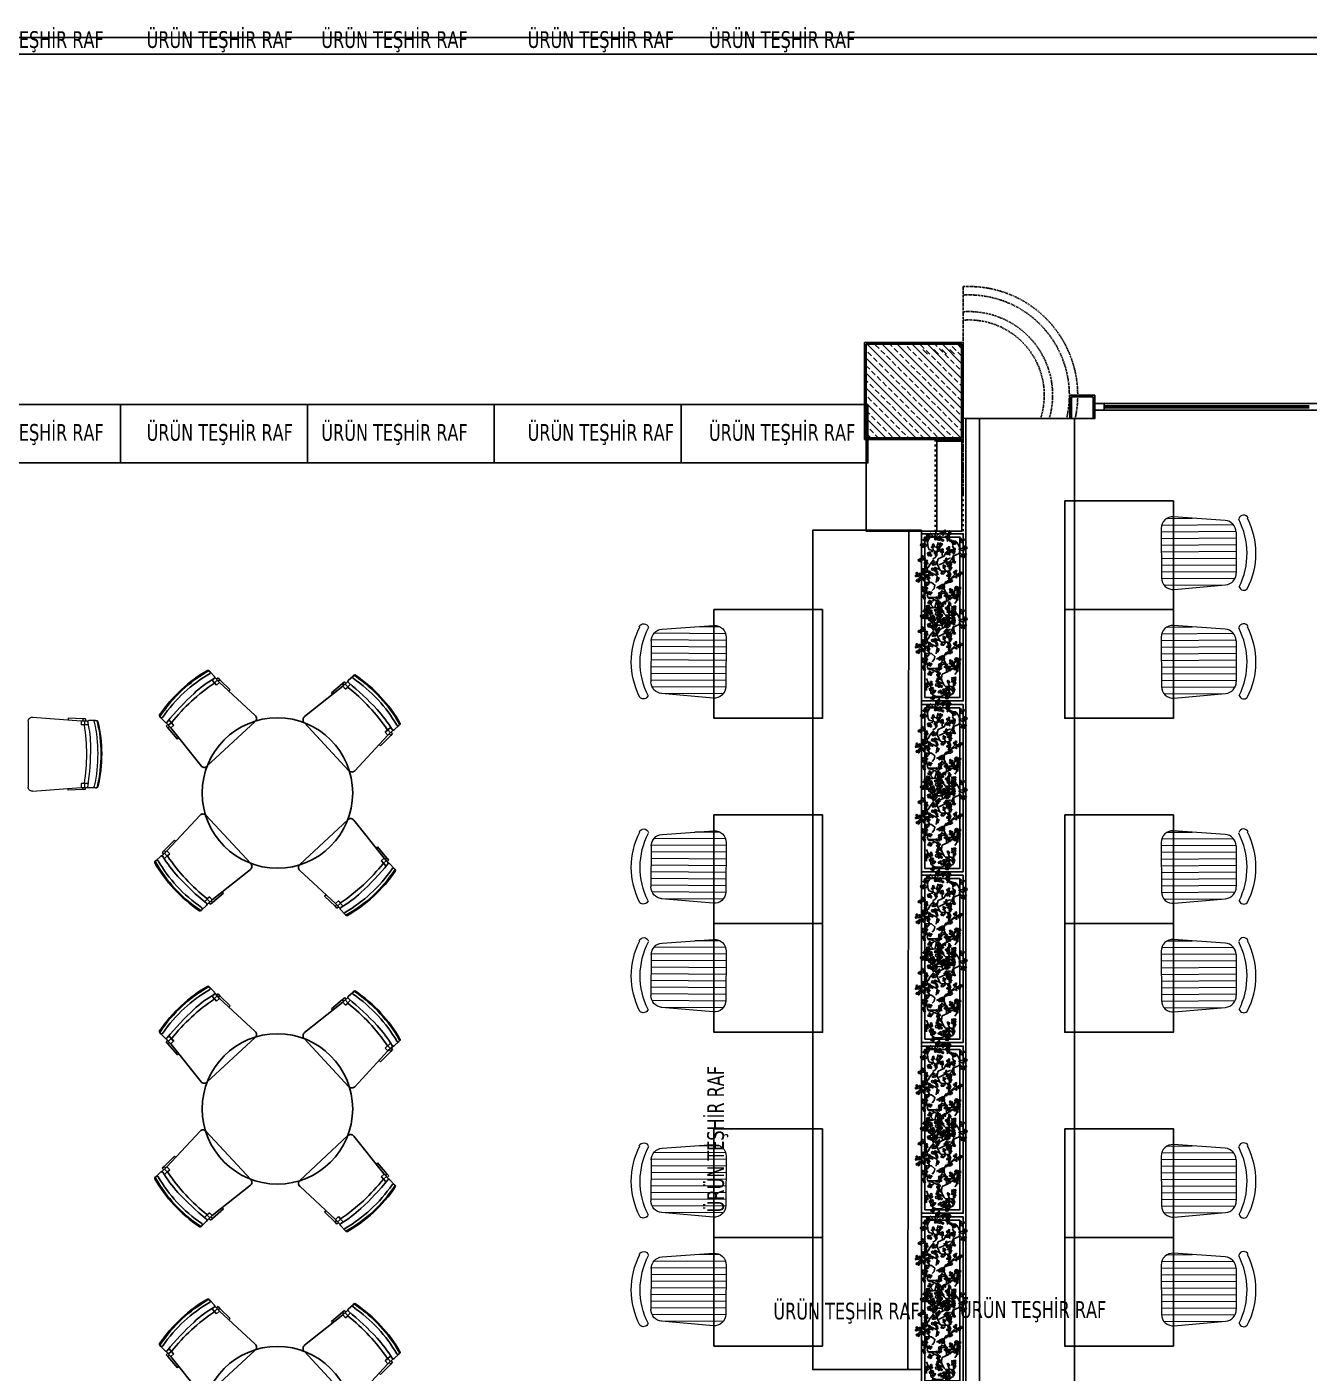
# Model space of a CAD drawing. Header units: millimetres. Extents: x 7703 to 16070, y -6855 to 95.
# Drawn here: x 13294 to 14060, y -4754 to -3948 of the extents above; entities that cross this region are included whole.
import ezdxf

# ---------------------------------------------------------------- set-up
doc = ezdxf.new("R2010")
doc.units = ezdxf.units.MM
doc.linetypes.add('ACAD_ISO03W100', pattern=[30, 12, -18])
doc.linetypes.add('BORDER', pattern=[1.75, 0.5, -0.25, 0.5, -0.25, 0, -0.25])
for name, color, linetype in [('Ar-MECH-SHAFT', 4, 'Continuous'), ('bougainvil', 7, 'Continuous'), ('Fitout_Tip_kesit$0$A_elev 5', 46, 'Continuous'), ('GOR020', 140, 'Continuous'), ('Kıtc-014 Elk Tes İşaretler', 1, 'Continuous'), ('Kıtc-025 Antet', 7, 'Continuous'), ('TEF', 6, 'Continuous')]:
    doc.layers.add(name, color=color, linetype=linetype)
for name, color, linetype, lineweight in [('kolon', 211, 'Continuous', 35), ('TEFRIS', 9, 'Continuous', 0), ('TEFRIŞ', 34, 'Continuous', 20)]:
    doc.layers.add(name, color=color, linetype=linetype, lineweight=lineweight)
doc.styles.add('01_1', font='HELVL.shx', dxfattribs={"width": 0.7, "height": 1.8})

# ---------------------------------------------------------------- blocks, each defined once
blk = doc.blocks.new('Entity4274')
at = {"layer": 'kolon', "color": 251, "linetype": 'Continuous', "lineweight": -3}
blk.add_lwpolyline([(98.3465, 10.0026), (98.375, 10.0311)], dxfattribs=at)
blk = doc.blocks.new('Entity4275')
at = {"layer": 'kolon', "color": 251, "linetype": 'Continuous', "lineweight": -3}
blk.add_lwpolyline([(98.3465, 10.0514), (98.375, 10.0799)], dxfattribs=at)
blk = doc.blocks.new('Entity4276')
at = {"layer": 'kolon', "color": 251, "linetype": 'Continuous', "lineweight": -3}
blk.add_lwpolyline([(98.3465, 10.1001), (98.375, 10.1286)], dxfattribs=at)
blk = doc.blocks.new('Entity4277')
at = {"layer": 'kolon', "color": 251, "linetype": 'Continuous', "lineweight": -3}
blk.add_lwpolyline([(98.3465, 10.1651), (98.375, 10.1936)], dxfattribs=at)
blk = doc.blocks.new('Entity4287')
at = {"layer": 'kolon', "color": 251, "linetype": 'Continuous', "lineweight": -3}
blk.add_lwpolyline([(98.4001, 9.975), (98.4001, 9.9499)], dxfattribs=at)
blk = doc.blocks.new('begonvil')
at = {"layer": 'bougainvil', "color": 106}
blk.add_line((14904.5, 22014.6), (14905.3, 22030.4), dxfattribs=at)
at = {"layer": 'bougainvil', "color": 232}
for points in [[(14842.5, 22058.9), (14842.1, 22065.2)], [(14821.2, 22045.7), (14831.2, 22046.4)], [(14837.9, 22049.1), (14835.8, 22053.4)], [(14848.2, 22059.2), (14852.6, 22062.5)], [(14886.2, 22045.4), (14886.5, 22040.1)], [(14907.4, 22053), (14895.4, 22052.2)], [(14903.7, 22046.2), (14895.7, 22043.1)], [(14905.8, 22046.1), (14908.4, 22041.1)], [(14931.8, 22046.8), (14921.8, 22046.2)], [(14862.7, 22031), (14859, 22040)], [(14864, 22030), (14859.6, 22026.7)], [(14873.8, 22044.4), (14863.8, 22043.7)], [(14870.7, 22038.8), (14864.1, 22036.2)], [(14872.5, 22038.7), (14874.6, 22034.5)], [(14884.9, 22043.7), (14881.3, 22042.1)], [(14892, 22027.8), (14891.3, 22036.7)], [(14895.2, 22036.1), (14891.5, 22033.4)], [(14921, 22031.5), (14917.3, 22028.7)], [(14928.7, 22041.2), (14922.1, 22038.6)], [(14925, 22032.4), (14925.4, 22026)], [(14939.8, 22040.7), (14933.6, 22035.2)], [(14940.6, 22043.3), (14936.8, 22034)], [(14950.2, 22039.7), (14955.1, 22037.7)], [(14951.2, 22037.8), (14951, 22033.9)], [(14825.2, 22025.5), (14820.2, 22021.2)], [(14825.2, 22024.2), (14823.8, 22019.1)], [(14832.9, 22017.4), (14828.6, 22016)], [(14843.3, 22024.1), (14836.2, 22023.8)], [(14845, 22023.4), (14845.6, 22018.7)], [(14857.8, 22013.7), (14854.1, 22010.4)], [(14855.3, 22011.5), (14855.6, 22006.2)], [(14870.8, 22015.4), (14867, 22010.3)], [(14869, 22012.3), (14871.7, 22008.7)], [(14876.1, 22026.9), (14871.4, 22026.5)], [(14884.5, 22017.4), (14877.9, 22014.8)], [(14886.3, 22017.3), (14888.4, 22013.1)], [(14899.6, 22013.9), (14892.4, 22012.5)], [(14931.9, 22020.2), (14936.8, 22018.2)], [(14932.9, 22018.3), (14932.7, 22014.4)], [(14854, 22009.8), (14850.4, 22008.2)], [(14877.9, 22007.2), (14873.5, 22003.9)], [(14881.6, 22007.9), (14881.9, 22002.6)], [(14904.3, 22010), (14894.2, 22009.4)]]:
    blk.add_lwpolyline(points, dxfattribs=at)
at = {"layer": 'bougainvil', "color": 106}
for points in [[(14843, 22057.4), (14846.9, 22064.3)], [(14861.7, 22042.4), (14856.7, 22047.4), (14852.1, 22049.9), (14849, 22057.8), (14844.3, 22059.1), (14840.8, 22058.8), (14834.7, 22056.1), (14832.9, 22054.5), (14832.5, 22046.8), (14828.7, 22042.3), (14824.7, 22043.7), (14821.9, 22046.2)], [(14826.5, 22045.5), (14832.8, 22042.8)], [(14842.1, 22045.4), (14847.1, 22040.5), (14851.7, 22037.9), (14854.8, 22030.1), (14859.5, 22028.7), (14863, 22029.1), (14869.1, 22031.7), (14870.9, 22033.4), (14871.3, 22041), (14875.1, 22045.5), (14879.1, 22044.1), (14881.9, 22041.6)], [(14848.3, 22040.3), (14844.6, 22049.3)], [(14850.1, 22050.5), (14858.3, 22050.7)], [(14854.4, 22046), (14858, 22036.9)], [(14868.5, 22044.7), (14862.2, 22047.3)], [(14874.3, 22052.5), (14879.3, 22047.5), (14883.9, 22044.9), (14887, 22037.1), (14891.7, 22035.7), (14895.2, 22036.1), (14901.2, 22038.7), (14903.1, 22040.4), (14903.5, 22048), (14907.2, 22052.6), (14911.3, 22051.2), (14914.1, 22048.7)], [(14880.4, 22047.3), (14876.8, 22056.3)], [(14901.1, 22053.3), (14893.5, 22056.5)], [(14900.1, 22047.9), (14905.1, 22042.9), (14909.7, 22040.3), (14912.8, 22032.5), (14917.5, 22031.1), (14921, 22031.5), (14927, 22034.1), (14928.9, 22035.8), (14929.3, 22043.4), (14933.1, 22047.9), (14937.1, 22046.5), (14939.9, 22044)], [(14907.7, 22042.5), (14903.3, 22053.3)], [(14917.4, 22011.4), (14924.1, 22013.8), (14928.4, 22016.8), (14936.8, 22016.2), (14940, 22019.9), (14941.2, 22023.2), (14941.4, 22029.8), (14940.7, 22032.1), (14934, 22035.8), (14931.6, 22041.1), (14934.6, 22044.2), (14938, 22045.7)], [(14926.5, 22047.1), (14920.2, 22049.8)], [(14825.1, 22027.1), (14817.3, 22029.6)], [(14818.4, 22039.7), (14821.6, 22033.3), (14825.1, 22029.4), (14825.5, 22021), (14829.5, 22018.2), (14832.9, 22017.4), (14839.5, 22017.9), (14841.8, 22018.9), (14844.6, 22026), (14849.6, 22029), (14853, 22026.4), (14854.9, 22023.1)], [(14848.1, 22028.4), (14838.4, 22031)], [(14852.5, 22035.7), (14844.3, 22035.5)], [(14869.1, 22031.8), (14865.3, 22024.9)], [(14884.7, 22042.8), (14876.4, 22042.6)], [(14892.5, 22026), (14888.3, 22034.5)], [(14899.5, 22037.6), (14896.2, 22031.9)], [(14896.2, 22016.4), (14901.9, 22013.2), (14905.5, 22014.8), (14906.3, 22019.4), (14908.9, 22024), (14910.8, 22026.9), (14914.4, 22028.4), (14918.5, 22027), (14921.4, 22026.3)], [(14910.5, 22038.1), (14902.3, 22038)], [(14925.3, 22032.9), (14922.1, 22027.2)], [(14937, 22035.5), (14936.4, 22027)], [(14938, 22037.3), (14943.7, 22037.5)], [(14837.4, 22017.4), (14832.5, 22013)], [(14837.5, 22016.1), (14836.1, 22010.9)], [(14855.9, 22024.1), (14861, 22019.1), (14865.6, 22016.5), (14868.7, 22008.7), (14873.4, 22007.3), (14876.9, 22007.7), (14882.9, 22010.3), (14884.7, 22012), (14885.1, 22019.6), (14888.9, 22024.1), (14893, 22022.8), (14895.8, 22020.3)], [(14856.1, 22015), (14859.5, 22013.6), (14864.2, 22013.4), (14872.1, 22017.1), (14872.8, 22020.6), (14876.1, 22026.3), (14877.3, 22027.4)], [(14866.4, 22014.3), (14858.1, 22014.2)], [(14880.1, 22005.1), (14875.8, 22015.9)], [(14877.3, 22027.4), (14885.5, 22025.8)], [(14909, 22021.8), (14910.5, 22015.8)], [(14932.8, 22010.9), (14923, 22011.4)], [(14931.8, 22016.9), (14923.6, 22016.7)], [(14881.2, 22009.2), (14877.9, 22003.4)]]:
    blk.add_lwpolyline(points, dxfattribs=at)
at = {"layer": 'bougainvil', "color": 222}
for points in [[(14838.8, 22049.7), (14846.7, 22052.8)], [(14829, 22032.7), (14825.1, 22032.4)], [(14830.8, 22033.9), (14829.3, 22028.7)], [(14843.2, 22030.3), (14838.1, 22034.9)], [(14867.8, 22029.3), (14868.1, 22024)], [(14899.9, 22036.4), (14900.3, 22031.1)], [(14930.5, 22041.1), (14932.6, 22036.9)], [(14941.2, 22023.2), (14942.1, 22018.7)], [(14944.2, 22027.5), (14948.7, 22021.1)], [(14945.7, 22027.4), (14951.7, 22025)]]:
    blk.add_lwpolyline(points, dxfattribs=at)
at = {"layer": 'bougainvil', "color": 7}
blk.add_lwpolyline([(14899, 22010.3), (14892.7, 22013)], dxfattribs=at)
at = {"layer": 'bougainvil', "color": 232}
for centre, radius in [((14831.3, 22064.7), 0.986), ((14833.8, 22061.9), 1.36), ((14840.6, 22064.7), 0.986), ((14843.8, 22064.7), 0.986), ((14851.2, 22063.6), 1.36), ((14819.9, 22046.3), 0.997), ((14821.6, 22047.8), 0.636), ((14822.6, 22047), 1.07), ((14825.9, 22045), 1.01), ((14830.3, 22060.9), 0.986), ((14832.4, 22048.6), 1.03), ((14833.3, 22051.1), 0.899), ((14834.2, 22049.3), 0.623), ((14836.3, 22051.1), 0.986), ((14847.8, 22044.2), 1.51), ((14850.2, 22045.3), 0.394), ((14856.6, 22049.2), 0.822), ((14859.5, 22050), 1.14), ((14860.2, 22051.4), 0.986), ((14860.1, 22045), 0.748), ((14860.5, 22046.7), 0.882), ((14867.2, 22046.8), 0.636), ((14869.1, 22045.2), 1.01), ((14871.9, 22052.4), 0.986), ((14873.6, 22050.1), 0.986), ((14875, 22059.1), 1.28), ((14874.7, 22052), 0.986), ((14875.9, 22055.8), 0.748), ((14876.9, 22053.6), 1.08), ((14878, 22056.6), 1.23), ((14879.8, 22052.7), 0.898), ((14884.3, 22046), 1.14), ((14893.9, 22052), 1.81), ((14894.1, 22053.8), 1.08), ((14894.6, 22056.2), 1.27), ((14894.2, 22050.2), 0.568), ((14896.5, 22054.7), 1.4), ((14896.7, 22050.4), 0.748), ((14897, 22045.9), 1.08), ((14899, 22048.4), 0.986), ((14899.5, 22055.8), 0.763), ((14900.7, 22046.1), 0.986), ((14901.8, 22053.9), 1.21), ((14902.1, 22055.2), 1.28), ((14901.8, 22048.1), 0.986), ((14903, 22051.8), 0.748), ((14904.1, 22049.7), 1.08), ((14906.9, 22048.8), 0.898), ((14906.9, 22050.5), 0.763), ((14908.9, 22052.3), 1.2), ((14918.5, 22049.2), 0.882), ((14918.2, 22044.9), 0.394), ((14919.8, 22048.1), 0.974), ((14920.6, 22046.1), 1.51), ((14922.9, 22044.7), 0.623), ((14925.2, 22049.2), 0.636), ((14927.1, 22047.6), 1.01), ((14930.4, 22045.6), 1.07), ((14931.3, 22044.8), 0.636), ((14933.1, 22046.3), 0.997), ((14818.8, 22040.9), 1.03), ((14825.8, 22034), 0.822), ((14826.7, 22041.8), 0.882), ((14827.1, 22043.5), 0.748), ((14834.2, 22030.9), 0.473), ((14839.4, 22028.8), 0.748), ((14843.1, 22036.2), 1.14), ((14842.6, 22032.8), 0.636), ((14843.9, 22030.6), 1.01), ((14845.2, 22033.9), 0.822), ((14846.4, 22028), 1.28), ((14846, 22037.1), 0.822), ((14848.6, 22042.2), 0.974), ((14849, 22027.5), 1.2), ((14855.1, 22040.7), 0.748), ((14857.4, 22040), 0.899), ((14859.3, 22027.8), 0.986), ((14859.3, 22041.3), 0.822), ((14860.2, 22042.9), 0.822), ((14860.3, 22042.5), 0.394), ((14861.6, 22041), 0.822), ((14862.6, 22043.6), 1.51), ((14864, 22036.8), 0.836), ((14864.9, 22042.3), 0.623), ((14865.2, 22038.5), 0.899), ((14866.9, 22036.2), 0.514), ((14872.4, 22027.7), 0.822), ((14873.7, 22033.9), 1.01), ((14874.3, 22035.9), 0.705), ((14877.3, 22041), 0.822), ((14884.8, 22041), 0.822), ((14886.2, 22039), 1.14), ((14889.2, 22035.8), 0.822), ((14890.4, 22033.4), 0.822), ((14891.3, 22034.2), 0.822), ((14892.7, 22032.4), 1.14), ((14892.4, 22035.9), 0.822), ((14893.6, 22033.5), 0.822), ((14895.6, 22043.9), 1), ((14899.1, 22043.1), 0.617), ((14901.1, 22038.7), 1.14), ((14903.2, 22036.4), 0.822), ((14904, 22039.5), 0.822), ((14905.8, 22041), 1.01), ((14908, 22042.8), 0.846), ((14915.2, 22027.2), 0.986), ((14917.1, 22029.6), 0.822), ((14917.9, 22028.8), 1.36), ((14932.7, 22033.9), 0.748), ((14933.4, 22033), 1.06), ((14934.4, 22029.3), 1.08), ((14935.2, 22033.9), 1.17), ((14935.6, 22027.1), 1), ((14937.8, 22033.7), 1.81), ((14937.9, 22030), 0.617), ((14939.5, 22041.6), 1.21), ((14940.5, 22035.5), 0.748), ((14942.1, 22039.6), 1.21), ((14942, 22037.8), 0.846), ((14943.8, 22036.2), 1.21), ((14944.2, 22038), 1.06), ((14948.8, 22038.3), 1.14), ((14949.5, 22034.8), 0.822), ((14953.5, 22036.6), 0.822), ((14956, 22037), 1.14), ((14822.6, 22020), 0.822), ((14823.2, 22017.6), 1.14), ((14825.1, 22019.2), 0.822), ((14826.8, 22014.2), 0.822), ((14828.6, 22016.9), 0.822), ((14829.3, 22014.7), 1.14), ((14836.1, 22024.6), 1), ((14838, 22025.6), 0.899), ((14839.2, 22022.7), 0.617), ((14847.1, 22017.6), 1.21), ((14846.8, 22025.7), 0.636), ((14847.9, 22020), 0.846), ((14849, 22018), 1.06), ((14849.6, 22020.6), 1.21), ((14850.5, 22010), 0.822), ((14853.5, 22012.1), 1.14), ((14856.9, 22014.9), 1.14), ((14858.3, 22024), 0.986), ((14859.9, 22015.7), 0.822), ((14861, 22025.6), 1.36), ((14861.6, 22022.9), 0.986), ((14863.5, 22012.5), 0.822), ((14867.3, 22009.8), 0.822), ((14869.1, 22009.4), 1.36), ((14870.9, 22013.8), 0.986), ((14871.6, 22017.9), 1.14), ((14871.5, 22011.1), 0.986), ((14874.2, 22010.7), 0.986), ((14874.5, 22017.8), 1.28), ((14876.5, 22012.3), 1.08), ((14879.3, 22011.4), 0.898), ((14880.8, 22014.8), 0.514), ((14887.5, 22012.6), 1.01), ((14888.1, 22014.5), 0.705), ((14890.6, 22010.7), 0.748), ((14890.9, 22012.4), 0.882), ((14892.4, 22013.5), 0.822), ((14897.2, 22011.8), 0.822), ((14898.1, 22011.2), 1.21), ((14898, 22016.6), 0.822), ((14898.6, 22018.8), 0.822), ((14899.1, 22016.3), 1.36), ((14900.4, 22017.4), 0.822), ((14905.2, 22009.6), 1.2), ((14909.1, 22016.3), 0.986), ((14911.3, 22018.2), 0.822), ((14911.5, 22014.6), 0.986), ((14912.3, 22017.3), 0.986), ((14913.2, 22025.7), 0.822), ((14918.5, 22026.1), 0.986), ((14922.4, 22017.4), 1.14), ((14924.2, 22012.5), 1.03), ((14926, 22010.7), 0.899), ((14927.7, 22012.5), 0.748), ((14930.5, 22018.8), 1.14), ((14931.2, 22015.2), 0.822), ((14934.2, 22021.9), 0.822), ((14935.6, 22019.9), 1.14), ((14853.9, 22007.1), 0.822), ((14855.3, 22005.1), 1.14), ((14856.6, 22007.2), 0.822), ((14873.1, 22008.8), 0.986), ((14890.7, 22008.2), 0.394), ((14895.3, 22007.9), 0.623), ((14902, 22008.7), 1.28), ((14903.1, 22007.8), 0.763)]:
    blk.add_circle(centre, radius, dxfattribs=at)
at = {"layer": 'bougainvil', "color": 222}
for centre, radius in [((14842.2, 22067.2), 1.36), ((14850.6, 22066.3), 0.986), ((14853.9, 22065.2), 0.986), ((14840.4, 22045.1), 0.986), ((14843.1, 22044.8), 0.986), ((14843.4, 22051.8), 1.28), ((14843.3, 22052), 0.74), ((14844.3, 22048.5), 0.748), ((14845.4, 22046.4), 1.08), ((14845.4, 22050), 1.08), ((14845.8, 22045.5), 0.748), ((14846.4, 22049.3), 1.23), ((14847.6, 22051.1), 1.2), ((14847.5, 22045.5), 0.748), ((14852.9, 22061.4), 0.986), ((14918.1, 22047.4), 0.748), ((14820.5, 22038.1), 1.07), ((14820.7, 22041), 0.623), ((14823.6, 22038), 0.748), ((14828.1, 22030.2), 0.822), ((14828.7, 22027.8), 1.14), ((14829.2, 22035), 1.14), ((14830.9, 22037.3), 1.07), ((14835.1, 22033.8), 0.898), ((14836.1, 22035.6), 1.06), ((14837.3, 22031.3), 1.81), ((14837.2, 22033.9), 1.17), ((14842, 22042.8), 0.986), ((14872.4, 22043.1), 1.07), ((14873.4, 22042.3), 0.636), ((14874.5, 22028.2), 0.822), ((14875.1, 22043.9), 0.997), ((14875.3, 22043.3), 1.14), ((14878.2, 22044.1), 0.822), ((14880.3, 22029), 1.14), ((14881.4, 22043.9), 0.822), ((14882.7, 22027.9), 0.822), ((14890.4, 22031.1), 0.822), ((14893, 22030.1), 1.14), ((14893.2, 22030.2), 0.822), ((14898.8, 22031.5), 0.822), ((14900.2, 22029.4), 1.14), ((14901.5, 22031.5), 0.822), ((14901.8, 22031.2), 0.822), ((14903, 22028.8), 0.822), ((14905, 22031.3), 0.822), ((14906.2, 22028.9), 0.822), ((14909.2, 22027.1), 0.822), ((14911.6, 22028.8), 1.14), ((14921.9, 22039.2), 0.836), ((14922.8, 22026.8), 0.986), ((14923.2, 22040.9), 0.899), ((14924.4, 22027.6), 1.18), ((14924, 22040.6), 0.617), ((14925.8, 22028.4), 1.08), ((14928.2, 22027.6), 1.18), ((14928.7, 22030.6), 0.986), ((14931.8, 22037.3), 1.28), ((14932.1, 22037.9), 1.21), ((14933.2, 22039.5), 1.28), ((14933, 22040.4), 0.997), ((14932.8, 22040.3), 0.846), ((14934.5, 22040.2), 0.763), ((14936.8, 22040.4), 0.763), ((14948, 22026.9), 0.822), ((14829.1, 22012.4), 0.822), ((14834.7, 22012.3), 0.986), ((14835.5, 22009.4), 1.36), ((14837.7, 22011.2), 0.986), ((14867.9, 22022.1), 1.36), ((14867.9, 22024.6), 1.18), ((14869.4, 22024.6), 0.986), ((14870.7, 22026.6), 0.986), ((14875.4, 22021.5), 0.822), ((14875.4, 22014.5), 0.748), ((14877.5, 22015.3), 1.23), ((14879, 22016.6), 1), ((14879, 22017.1), 0.899), ((14905.6, 22025.5), 1.14), ((14921.7, 22024.8), 0.986), ((14926.4, 22024.6), 1.63), ((14929.1, 22027), 0.568), ((14941.2, 22018.8), 0.822), ((14943.5, 22019.3), 1.14), ((14943.7, 22016.7), 0.822), ((14945.7, 22018.8), 0.822), ((14949.4, 22024.8), 1.14), ((14950.4, 22023.7), 0.986), ((14872.2, 22001.2), 0.986), ((14873.2, 22005), 0.986), ((14874.9, 22002.8), 1.36), ((14875.5, 22000.1), 0.986), ((14880.5, 22003.1), 0.822), ((14881.9, 22001), 1.14), ((14883.1, 22003.1), 0.822)]:
    blk.add_circle(centre, radius, dxfattribs=at)
at = {"layer": 'bougainvil', "color": 7}
for centre, radius in [((14833.5, 22051.5), 0.986), ((14834.6, 22053.5), 0.986), ((14834.7, 22050.9), 0.846), ((14835.4, 22053.3), 1.21), ((14861.8, 22045.7), 0.974), ((14905.1, 22052.6), 1.23), ((14905.7, 22051.4), 1.28), ((14827.8, 22043.4), 0.636), ((14859, 22012.6), 0.822), ((14860.1, 22012.7), 0.822), ((14892.2, 22011.3), 0.974), ((14893, 22009.3), 1.51), ((14893.9, 22011.7), 0.822), ((14897.7, 22012.4), 0.636), ((14872.3, 22008.8), 0.986)]:
    blk.add_circle(centre, radius, dxfattribs=at)
at = {"layer": 'bougainvil', "color": 106}
for centre in [(14924.5, 22015.1), (14925.3, 22018.3)]:
    blk.add_circle(centre, 0.822, dxfattribs=at)
blk = doc.blocks.new('*X25')
at = {"color": 0}
for p, q in [((-24, -24.4), (-24, 18.42)), ((-20, -24.73), (-20, 20.05)), ((-16, -24.73), (-16, 20.06)), ((-12, -24.73), (-12, 20.06)), ((-8, -24.73), (-8, 20.06)), ((-4, -24.73), (-4, 20.06)), ((0, -24.73), (0, 20.06)), ((4, -24.73), (4, 20.06)), ((8, -24.72), (8, 19.4)), ((12, -23.17), (12, 13.54)), ((-28, -21.14), (-28, -6.05))]:
    blk.add_line(p, q, dxfattribs=at)
blk = doc.blocks.new('S2')
at = {"layer": 'TEFRIŞ'}
for p, q in [((-12.35, 44.79), (12.16, 44.79)), ((-19.33, 38.34), (-21.72, 7.54)), ((21.71, 7.58), (19.14, 38.38)), ((-14.74, 0), (14.74, 0))]:
    blk.add_line(p, q, dxfattribs=at)
for centre, radius, start, end in [((0.09, 10.21), 46.39, 62.35668, 116.53896), ((-19.44, 49.33), 3.04, 113.11379, 252.94688), ((0.19, 7.04), 44.27, 62.82318, 117.17682), ((19.52, 49.24), 2.95, 287.59792, 44.6483), ((-12.35, 37.79), 7, 90, 175.55703), ((12.16, 37.79), 7, 4.78321, 90), ((-14.74, 7), 7, 175.55703, 270), ((14.74, 7), 7, 270, 4.78321)]:
    blk.add_arc(centre, radius, start, end, dxfattribs=at)
blk.add_blockref('*X25', (7.15, 24.73), dxfattribs=at)
blk = doc.blocks.new('FDHJ')
at = {"layer": 'TEFRIS', "color": 22, "linetype": 'Continuous'}
for p, q in [((3089.11, 2399.86), (3091.31, 2370.81)), ((3091.5, 2402.45), (3130.9, 2402.45)), ((3133.29, 2399.86), (3131.09, 2370.81)), ((3090.01, 2369.77), (3089.61, 2378.47)), ((3089.61, 2378.47), (3090.72, 2378.47)), ((3132.78, 2378.47), (3131.68, 2378.47)), ((3132.38, 2369.77), (3132.78, 2378.47)), ((3090.01, 2368.17), (3090.01, 2369.77)), ((3090.01, 2369.77), (3091.31, 2369.77)), ((3090.01, 2368.17), (3091.31, 2368.17)), ((3091.31, 2370.81), (3091.31, 2366.62)), ((3091.31, 2370.81), (3093.71, 2370.81)), ((3091.31, 2368.81), (3093.63, 2368.81)), ((3093.63, 2366.55), (3093.63, 2370.81)), ((3093.71, 2368.97), (3093.71, 2370.81)), ((3128.69, 2368.97), (3128.69, 2370.81)), ((3128.69, 2370.81), (3131.09, 2370.81)), ((3128.77, 2366.55), (3128.77, 2370.81)), ((3128.77, 2368.81), (3131.09, 2368.81)), ((3131.09, 2370.81), (3131.09, 2366.62)), ((3132.38, 2369.77), (3131.09, 2369.77)), ((3132.38, 2368.17), (3131.09, 2368.17)), ((3132.38, 2368.17), (3132.38, 2369.77)), ((3091.07, 2362.17), (3091.07, 2366.05)), ((3091.07, 2362.17), (3091.07, 2366.05)), ((3091.07, 2362.17), (3091.07, 2361.44)), ((3131.33, 2362.17), (3131.33, 2366.05)), ((3131.33, 2362.17), (3131.33, 2366.05)), ((3131.33, 2362.17), (3131.33, 2361.44))]:
    blk.add_line(p, q, dxfattribs=at)
for centre, radius, start, end in [((3091.5, 2400.05), 2.4, 90, 184.39871), ((3130.9, 2400.05), 2.4, 355.60129, 90), ((3111.2, 2480.78), 113.16, 261.10815, 278.89185), ((3091.87, 2366.05), 0.8, 77.41762, 180), ((3091.87, 2362.17), 0.8, 73.68996, 180), ((3091.6, 2361.85), 0.532, 185.03288, 231.40502), ((3091.87, 2361.44), 0.8, 180, 253.1643), ((3091.98, 2362.37), 1.17, 232.2719, 260.86729), ((3110.61, 2440.48), 82.03, 256.62639, 270.11714), ((3110.61, 2440.52), 81.51, 256.655, 270.11699), ((3106.79, 2433.45), 68.23, 257.51921, 270.10077), ((3110.61, 2443.98), 83.13, 257.12925, 270.11545), ((3107.12, 2533.5), 168.28, 269.92893, 277.93791), ((3110.95, 2451.53), 90.68, 269.88786, 282.32116), ((3110.95, 2447.79), 88.78, 269.88615, 282.78408), ((3110.95, 2447.74), 89.29, 269.88597, 282.81608), ((3130.53, 2362.17), 0.8, 0, 106.31004), ((3130.53, 2366.05), 0.8, 0, 102.58238), ((3130.41, 2362.37), 1.17, 279.13271, 307.7281), ((3130.53, 2361.44), 0.8, 286.8357, 0), ((3130.8, 2361.85), 0.532, 308.59498, 354.96712)]:
    blk.add_arc(centre, radius, start, end, dxfattribs=at)
blk = doc.blocks.new('fjjff')
at = {"layer": 'GOR020', "color": 65, "linetype": 'Continuous'}
for p, q in [((3309.9, 2421.37), (3309.4, 2421.9)), ((3309.9, 2421.37), (3312.54, 2418.53)), ((3309.9, 2421.37), (3312.54, 2418.53)), ((3311, 2416.42), (3313.91, 2413.29)), ((3314.25, 2416.34), (3312.55, 2414.76)), ((3315.61, 2414.87), (3312.75, 2417.95)), ((3314.76, 2417.68), (3313.81, 2416.8)), ((3314.76, 2417.68), (3315.85, 2416.51)), ((3315.85, 2416.51), (3314.9, 2415.63)), ((3315.85, 2416.51), (3322.05, 2410.41)), ((3395.46, 2418.68), (3392.62, 2416.04)), ((3395.46, 2418.68), (3392.62, 2416.04)), ((3395.46, 2418.68), (3396, 2419.17)), ((3312.6, 2414.59), (3313.85, 2413.24)), ((3315.61, 2414.87), (3313.85, 2413.24)), ((3336.98, 2395.07), (3315.61, 2414.87)), ((3322.05, 2410.41), (3321.24, 2409.66)), ((3366.5, 2394.47), (3389.29, 2412.62)), ((3389.17, 2414.27), (3382.53, 2408.65)), ((3382.53, 2408.65), (3383.28, 2407.85)), ((3390.34, 2415.36), (3389.17, 2414.27)), ((3389.17, 2414.27), (3390.05, 2413.33)), ((3389.29, 2412.62), (3392.37, 2415.47)), ((3390.92, 2410.86), (3389.29, 2412.62)), ((3390.34, 2415.36), (3391.22, 2414.42)), ((3392.33, 2412.28), (3390.75, 2413.98)), ((3393.99, 2413.82), (3390.87, 2410.92)), ((3392.27, 2412.11), (3390.92, 2410.86)), ((3280.39, 2393.98), (3279.89, 2394.52)), ((3280.39, 2393.98), (3283.03, 2391.14)), ((3280.39, 2393.98), (3283.03, 2391.14)), ((3285.24, 2392.51), (3288.15, 2389.39)), ((3336.98, 2391.55), (3308.1, 2364.75)), ((3286.44, 2387.81), (3283.59, 2390.88)), ((3283.7, 2388.86), (3284.65, 2389.74)), ((3283.7, 2388.86), (3284.79, 2387.69)), ((3284.79, 2387.69), (3285.74, 2388.57)), ((3284.79, 2387.69), (3290.41, 2381.05)), ((3286.79, 2390.85), (3285.08, 2389.27)), ((3288.2, 2389.44), (3286.44, 2387.81)), ((3304.59, 2365.02), (3286.44, 2387.81)), ((3286.95, 2390.79), (3288.2, 2389.44)), ((3393.03, 2362.08), (3366.23, 2390.96)), ((3416.07, 2386.47), (3414.72, 2385.22)), ((3416.35, 2383.46), (3414.72, 2385.22)), ((3417.9, 2388.06), (3414.77, 2385.16)), ((3417.82, 2384.82), (3416.24, 2386.52)), ((3416.35, 2383.46), (3419.43, 2386.31)), ((3417.99, 2383.22), (3417.11, 2384.17)), ((3419.16, 2384.31), (3417.99, 2383.22)), ((3419.16, 2384.31), (3418.28, 2385.25)), ((3422.85, 2389.16), (3420.01, 2386.53)), ((3422.85, 2389.16), (3420.01, 2386.53)), ((3422.85, 2389.16), (3423.39, 2389.66)), ((3290.41, 2381.05), (3291.22, 2381.8)), ((3396.55, 2362.08), (3416.35, 2383.46)), ((3411.89, 2377.01), (3411.14, 2377.82)), ((3417.99, 2383.22), (3411.89, 2377.01)), ((3303.99, 2335.5), (3284.2, 2314.13)), ((3307.51, 2335.5), (3334.31, 2306.62)), ((3363.56, 2306.03), (3392.44, 2332.83)), ((3395.95, 2332.57), (3414.1, 2309.78)), ((3282.55, 2314.37), (3288.65, 2320.57)), ((3288.65, 2320.57), (3289.41, 2319.76)), ((3277.7, 2308.42), (3280.54, 2311.06)), ((3277.7, 2308.42), (3280.54, 2311.06)), ((3284.2, 2314.13), (3281.12, 2311.27)), ((3281.38, 2313.28), (3282.55, 2314.37)), ((3281.38, 2313.28), (3282.26, 2312.33)), ((3282.55, 2314.37), (3283.43, 2313.42)), ((3282.65, 2309.52), (3285.77, 2312.43)), ((3282.73, 2312.77), (3284.31, 2311.07)), ((3284.2, 2314.13), (3285.83, 2312.37)), ((3284.48, 2311.12), (3285.83, 2312.37)), ((3410.13, 2316.54), (3409.33, 2315.79)), ((3415.75, 2309.89), (3410.13, 2316.54)), ((3277.7, 2308.42), (3277.16, 2307.92)), ((3334.05, 2303.11), (3311.26, 2284.96)), ((3412.34, 2308.14), (3414.1, 2309.78)), ((3413.59, 2306.79), (3412.34, 2308.14)), ((3415.3, 2305.07), (3412.4, 2308.2)), ((3413.76, 2306.73), (3415.46, 2308.31)), ((3414.1, 2309.78), (3416.95, 2306.7)), ((3415.75, 2309.89), (3414.81, 2309.01)), ((3416.84, 2308.72), (3415.75, 2309.89)), ((3416.84, 2308.72), (3415.9, 2307.84)), ((3420.16, 2303.6), (3417.52, 2306.44)), ((3420.16, 2303.6), (3417.52, 2306.44)), ((3420.16, 2303.6), (3420.65, 2303.07)), ((3363.56, 2302.51), (3384.94, 2282.72)), ((3311.37, 2283.31), (3318.02, 2288.93)), ((3318.02, 2288.93), (3317.27, 2289.74)), ((3378.49, 2287.17), (3379.3, 2287.92)), ((3384.7, 2281.07), (3378.49, 2287.17)), ((3305.08, 2278.91), (3304.55, 2278.41)), ((3305.08, 2278.91), (3307.92, 2281.55)), ((3305.08, 2278.91), (3307.92, 2281.55)), ((3306.55, 2283.76), (3309.68, 2286.67)), ((3311.26, 2284.96), (3308.18, 2282.11)), ((3308.21, 2285.3), (3309.79, 2283.6)), ((3308.28, 2285.47), (3309.62, 2286.72)), ((3310.2, 2282.22), (3309.32, 2283.17)), ((3309.62, 2286.72), (3311.26, 2284.96)), ((3310.2, 2282.22), (3311.37, 2283.31)), ((3311.37, 2283.31), (3310.49, 2284.26)), ((3384.7, 2281.07), (3385.65, 2281.95)), ((3385.79, 2279.9), (3384.7, 2281.07)), ((3384.94, 2282.72), (3386.7, 2284.35)), ((3384.94, 2282.72), (3387.79, 2279.64)), ((3385.79, 2279.9), (3386.73, 2280.78)), ((3386.3, 2281.25), (3388, 2282.83)), ((3389.54, 2281.17), (3386.64, 2284.29)), ((3387.95, 2283), (3386.7, 2284.35)), ((3390.64, 2276.21), (3388.01, 2279.06)), ((3390.64, 2276.21), (3388.01, 2279.06)), ((3390.64, 2276.21), (3391.14, 2275.68))]:
    blk.add_line(p, q, dxfattribs=at)
for centre, radius, start, end in [((3348.85, 2350.67), 82.03, 119.48665, 132.9774), ((3348.87, 2350.65), 81.51, 119.51526, 132.97725), ((3351.23, 2348.11), 83.13, 119.98951, 132.9757), ((3346.86, 2358.43), 68.23, 120.37946, 132.96102), ((3308.82, 2421.36), 0.8, 42.86026, 116.02456), ((3309.37, 2420.6), 1.17, 95.13216, 123.72754), ((3309.3, 2421.24), 0.532, 47.89313, 94.26528), ((3309.32, 2420.83), 0.8, 296.55022, 42.86026), ((3311.95, 2417.98), 0.8, 300.27788, 42.86026), ((3393.16, 2415.45), 0.8, 132.86026, 235.44263), ((3396.01, 2418.09), 0.8, 132.86026, 239.1703), ((3343.82, 2342.96), 90.68, 42.74812, 55.18142), ((3396.05, 2418.5), 0.532, 81.45523, 127.82738), ((3396.54, 2418.59), 0.8, 59.69595, 132.86026), ((3395.94, 2417.87), 1.17, 51.99297, 80.58835), ((3346.56, 2345.5), 88.78, 42.74641, 55.64433), ((3346.6, 2345.53), 89.29, 42.74622, 55.67634), ((3353.53, 2345.12), 89.29, 132.74622, 145.67634), ((3353.57, 2345.08), 88.78, 132.74641, 145.64433), ((3356.11, 2342.34), 90.68, 132.74812, 145.18142), ((3414.68, 2284.87), 168.28, 132.78919, 140.79816), ((3375.82, 2320.73), 113.16, 123.96841, 141.7521), ((3322.21, 2323.24), 113.16, 33.96841, 51.7521), ((3286.35, 2284.39), 168.28, 42.78919, 50.79816), ((3349.59, 2347.84), 83.13, 29.98951, 42.9757), ((3352.13, 2350.2), 81.51, 29.51526, 42.97725), ((3352.15, 2350.22), 82.03, 29.48665, 42.9774), ((3280.48, 2395.06), 0.8, 149.69595, 222.86026), ((3280.56, 2394.57), 0.532, 171.45523, 217.82738), ((3281.2, 2394.46), 1.17, 141.99297, 170.58835), ((3280.97, 2394.53), 0.8, 222.86026, 329.1703), ((3335.35, 2393.31), 2.4, 312.86026, 47.25896), ((3367.99, 2392.59), 2.4, 128.46155, 222.86026), ((3359.91, 2352.2), 68.23, 30.37946, 42.96102), ((3283.61, 2391.68), 0.8, 222.86026, 325.44263), ((3419.46, 2387.11), 0.8, 210.27788, 312.86026), ((3422.31, 2389.75), 0.8, 206.55022, 312.86026), ((3422.08, 2389.7), 1.17, 5.13216, 33.72754), ((3422.72, 2389.76), 0.532, 317.89313, 4.26528), ((3422.84, 2390.25), 0.8, 312.86026, 26.02456), ((3306.47, 2366.51), 2.4, 218.46155, 312.86026), ((3394.79, 2363.71), 2.4, 222.86026, 317.25896), ((3305.75, 2333.87), 2.4, 42.86026, 137.25896), ((3394.07, 2331.07), 2.4, 38.46155, 132.86026), ((3281.08, 2310.47), 0.8, 30.27788, 132.86026), ((3378.33, 2374.34), 113.16, 213.96841, 231.7521), ((3277.7, 2307.34), 0.8, 132.86026, 206.02456), ((3348.39, 2347.36), 82.03, 209.48665, 222.9774), ((3277.83, 2307.82), 0.532, 137.89313, 184.26528), ((3278.46, 2307.88), 1.17, 185.13216, 213.72754), ((3348.42, 2347.39), 81.51, 209.51526, 222.97725), ((3278.24, 2307.83), 0.8, 26.55022, 132.86026), ((3350.96, 2349.75), 83.13, 209.98951, 222.9757), ((3340.64, 2345.38), 68.23, 210.37946, 222.96102), ((3332.56, 2304.99), 2.4, 308.46155, 42.86026), ((3365.19, 2304.27), 2.4, 132.86026, 227.25896), ((3324.72, 2376.85), 113.16, 303.96841, 321.7521), ((3285.87, 2412.72), 168.28, 312.78919, 320.79816), ((3344.44, 2355.25), 90.68, 312.74812, 325.18142), ((3416.93, 2305.9), 0.8, 42.86026, 145.44263), ((3419.57, 2303.06), 0.8, 42.86026, 149.1703), ((3419.98, 2303.01), 0.532, 351.45523, 37.82738), ((3420.07, 2302.52), 0.8, 329.69595, 42.86026), ((3414.2, 2413.2), 168.28, 222.78919, 230.79816), ((3346.98, 2352.5), 88.78, 312.74641, 325.64433), ((3347.01, 2352.47), 89.29, 312.74622, 325.67634), ((3419.35, 2303.12), 1.17, 321.99297, 350.58835), ((3353.95, 2352.05), 89.29, 222.74622, 235.67634), ((3353.98, 2352.09), 88.78, 222.74641, 235.64433), ((3356.73, 2354.63), 90.68, 222.74812, 235.18142), ((3353.68, 2339.15), 68.23, 300.37946, 312.96102), ((3349.32, 2349.48), 83.13, 299.98951, 312.9757), ((3351.68, 2346.94), 81.51, 299.51526, 312.97725), ((3351.7, 2346.91), 82.03, 299.48665, 312.9774), ((3304.6, 2279.72), 1.17, 231.99297, 260.58835), ((3304.54, 2279.49), 0.8, 312.86026, 59.1703), ((3307.38, 2282.13), 0.8, 312.86026, 55.44263), ((3388.59, 2279.6), 0.8, 120.27788, 222.86026), ((3304, 2279), 0.8, 239.69595, 312.86026), ((3304.49, 2279.08), 0.532, 261.45523, 307.82738), ((3391.23, 2276.76), 0.8, 116.55022, 222.86026), ((3391.25, 2276.34), 0.532, 227.89313, 274.26528), ((3391.73, 2276.22), 0.8, 222.86026, 296.02456), ((3391.18, 2276.98), 1.17, 275.13216, 303.72754)]:
    blk.add_arc(centre, radius, start, end, dxfattribs=at)
at = {"layer": 'TEF'}
blk.add_circle((3350.27, 2348.79), 45, dxfattribs=at)

msp = doc.modelspace()

# ---------------------------------------------------------------- hatches: boundary and pattern name
h = msp.add_hatch()
h.set_pattern_fill('ANSI33', color=256, angle=90)
h.set_pattern_definition([(135, (20358.8946, 4727.2874), (-4.490128, -4.490128), []), (135, (20358.8946, 4731.7776), (-4.490128, -4.490128), [3.175, -1.5875])])
h.paths.add_polyline_path([(13795.67, -4194.14), (13852.67, -4194.14), (13852.67, -4138.14), (13795.67, -4138.14)])

# ---------------------------------------------------------------- linework, layer by layer
at = {"color": 0, "linetype": 'BORDER'}
msp.add_line((13853.67, -4228.54), (13853.67, -4103.73), dxfattribs=at)
for p, q in [((14065.92, -4173.62), (13932.36, -4173.62)), ((14065.92, -4177.62), (13932.36, -4177.62))]:
    msp.add_line(p, q)
at = {"color": 4}
for p, q in [((14060.44, -4175.62), (13937.85, -4175.62)), ((14060.44, -4176.23), (13937.85, -4176.23)), ((14060.45, -4175.06), (13937.86, -4175.06))]:
    msp.add_line(p, q, dxfattribs=at)
at = {"color": 35, "linetype": 'ByBlock'}
for p, q in [((13863.28, -4928.38), (13863.28, -4182.59)), ((13820.54, -4751.48), (13821.02, -4249.4))]:
    msp.add_line(p, q, dxfattribs=at)
for points in [[(13794.67, -4195.14), (13794.67, -4137.14), (13853.67, -4137.14), (13853.67, -4195.14)], [(13795.67, -4194.14), (13795.67, -4138.14), (13852.67, -4138.14), (13852.67, -4194.14)], [(13795.67, -4194.14), (13795.67, -4138.14), (13852.67, -4138.14), (13852.67, -4194.14)], [(13937.85, -4177.62), (13932.36, -4177.62), (13932.36, -4173.62), (13937.85, -4173.62)]]:
    msp.add_lwpolyline(points, close=True)
at = {"color": 0}
for points in [[(13932.35, -4168.64), (13932.35, -4182.59), (13917.35, -4182.59), (13917.35, -4168.64)], [(13931.35, -4169.64), (13931.35, -4182.59), (13918.35, -4182.59), (13918.35, -4169.64)], [(13837.77, -4196.14), (13837.77, -4250.05), (13852.88, -4250.05), (13852.88, -4196.14)]]:
    msp.add_lwpolyline(points, close=True, dxfattribs=at)
at = {"color": 251, "linetype": 'ByBlock'}
for points in [[(13349.71, -4174.14), (13349.71, -4209.14), (13237.98, -4209.14), (13237.98, -4174.14)], [(13461.45, -4174.14), (13461.45, -4209.14), (13349.71, -4209.14), (13349.71, -4174.14)], [(13573.19, -4174.14), (13573.19, -4209.14), (13461.45, -4209.14), (13461.45, -4174.14)], [(13684.93, -4174.14), (13684.93, -4209.14), (13573.19, -4209.14), (13573.19, -4174.14)], [(13796.67, -4174.14), (13796.67, -4209.14), (13684.93, -4209.14), (13684.93, -4174.14)], [(13914.31, -4231.92), (13979.31, -4231.92), (13979.31, -4296.92), (13914.31, -4296.92)], [(13769.51, -4296.92), (13704.51, -4296.92), (13704.51, -4361.92), (13769.51, -4361.92)], [(13914.31, -4296.92), (13979.31, -4296.92), (13979.31, -4361.92), (13914.31, -4361.92)], [(13769.51, -4419.67), (13704.51, -4419.67), (13704.51, -4484.67), (13769.51, -4484.67)], [(13914.31, -4419.67), (13979.31, -4419.67), (13979.31, -4484.67), (13914.31, -4484.67)], [(13769.51, -4484.67), (13704.51, -4484.67), (13704.51, -4549.67), (13769.51, -4549.67)], [(13914.31, -4484.67), (13979.31, -4484.67), (13979.31, -4549.67), (13914.31, -4549.67)], [(13769.51, -4607.42), (13704.51, -4607.42), (13704.51, -4672.42), (13769.51, -4672.42)], [(13914.31, -4607.42), (13979.31, -4607.42), (13979.31, -4672.42), (13914.31, -4672.42)], [(13769.51, -4672.42), (13704.51, -4672.42), (13704.51, -4737.42), (13769.51, -4737.42)], [(13914.31, -4672.42), (13979.31, -4672.42), (13979.31, -4737.42), (13914.31, -4737.42)]]:
    msp.add_lwpolyline(points, close=True, dxfattribs=at)
at = {"color": 35, "linetype": 'ByBlock'}
for points in [[(13855.15, -4182.59), (13920.15, -4182.59), (13920.15, -4928.38), (13855.15, -4928.38)], [(13828.67, -4249.4), (13763.67, -4249.4), (13763.67, -4751.48), (13828.67, -4751.48)]]:
    msp.add_lwpolyline(points, close=True, dxfattribs=at)
at = {"color": 1, "linetype": 'ByBlock'}
msp.add_lwpolyline([(13795.67, -4194.14), (13837.77, -4194.14), (13837.77, -4250.05), (13795.67, -4250.05)], close=True, dxfattribs=at)
at = {"color": 0, "linetype": 'ACAD_ISO03W100', "ltscale": 0.1}
msp.add_lwpolyline([(13836.77, -4195.14), (13836.77, -4250.05), (13853.68, -4250.05), (13853.68, -4195.14)], close=True, dxfattribs=at)
at = {"color": 0, "linetype": 'BORDER'}
for radius, start, end in [(65, 347.60384, 93.03596), (60, 346.55222, 93.28922), (50, 343.79524, 93.94802), (45, 341.93602, 94.38751), (65, 266.96404, 266.97073)]:
    msp.add_arc((13857.11, -4168.64), radius, start, end, dxfattribs=at)
at = {"layer": 'Fitout_Tip_kesit$0$A_elev 5'}
for points in [[(13828.67, -4351.54), (13853.67, -4351.54), (13853.67, -4251.54), (13828.67, -4251.54)], [(13830.67, -4349.54), (13851.67, -4349.54), (13851.67, -4253.54), (13830.67, -4253.54)], [(13828.67, -4453.69), (13853.67, -4453.69), (13853.67, -4353.69), (13828.67, -4353.69)], [(13830.67, -4451.69), (13851.67, -4451.69), (13851.67, -4355.69), (13830.67, -4355.69)], [(13828.67, -4555.84), (13853.67, -4555.84), (13853.67, -4455.84), (13828.67, -4455.84)], [(13830.67, -4553.84), (13851.67, -4553.84), (13851.67, -4457.84), (13830.67, -4457.84)], [(13828.67, -4657.99), (13853.67, -4657.99), (13853.67, -4557.99), (13828.67, -4557.99)], [(13830.67, -4655.99), (13851.67, -4655.99), (13851.67, -4559.99), (13830.67, -4559.99)], [(13828.67, -4760.14), (13853.67, -4760.14), (13853.67, -4660.14), (13828.67, -4660.14)], [(13830.67, -4758.14), (13851.67, -4758.14), (13851.67, -4662.14), (13830.67, -4662.14)]]:
    msp.add_lwpolyline(points, close=True, dxfattribs=at)
at = {"layer": 'Kıtc-014 Elk Tes İşaretler', "lineweight": 20, "ltscale": 0.29}
msp.add_line((13917.35, -4182.59), (13853.67, -4182.59), dxfattribs=at)
at = {"layer": 'Kıtc-025 Antet'}
for points in [[(16069.97, -3954.68), (16069.97, -6855.18), (12039.03, -6855.18), (12039.03, -3954.68)], [(16059.97, -3964.68), (16059.97, -6845.18), (12049.03, -6845.18), (12049.03, -3964.68)]]:
    msp.add_lwpolyline(points, close=True, dxfattribs=at)

# ---------------------------------------------------------------- block references
for p in [(10093.24, -6755.39), (10093.24, -6944.37), (10093.24, -7131.44)]:
    msp.add_blockref('fjjff', p)
at = {"xscale": -1, "rotation": 90}
msp.add_blockref('FDHJ', (15696.85, -1272.21), dxfattribs=at)
at = {"layer": 'bougainvil', "color": 1, "xscale": 0.4576716776139869, "yscale": 0.4576716776139869, "zscale": 0.4576716776139869, "rotation": 272.9431449178552}
for p in [(3420.34, 2005.41), (3420.34, 1962.82), (3420.34, 1903.27), (3420.34, 1860.67), (3420.34, 1801.12), (3420.34, 1758.52), (3420.34, 1698.97), (3420.34, 1656.37), (3420.34, 1596.82), (3420.34, 1554.22)]:
    msp.add_blockref('begonvil', p, dxfattribs=at)
at = {"layer": 'GOR020', "linetype": 'Continuous', "rotation": 270.3799425285964}
for p in [(13972.08, -4263.19), (13972.08, -4328.19), (13972.08, -4450.94), (13972.08, -4515.94), (13972.08, -4638.69), (13972.08, -4703.69)]:
    msp.add_blockref('S2', p, dxfattribs=at)
at = {"layer": 'GOR020', "linetype": 'Continuous', "xscale": -1, "rotation": 89.62005747140363}
for p in [(13711.74, -4328.19), (13711.74, -4450.94), (13711.74, -4515.94), (13711.74, -4638.69), (13711.74, -4703.69)]:
    msp.add_blockref('S2', p, dxfattribs=at)
at = {"layer": 'kolon', "xscale": 99.00638094629288, "yscale": 99.00638094629288, "zscale": 99.00638094629288, "rotation": 90}
for name in ['Entity4277', 'Entity4276', 'Entity4275', 'Entity4274', 'Entity4287']:
    msp.add_blockref(name, (14838.77, -13881.13), dxfattribs=at)

# ---------------------------------------------------------------- texts
at = {"layer": 'Ar-MECH-SHAFT', "ltscale": 0.1, "char_height": 10, "width": 130.8404, "attachment_point": 9, "style": '01_1'}
for insert in [(13339.58, -3963.55), (13452.74, -3963.55), (13557.25, -3963.55), (13680.63, -3963.55), (13789.07, -3963.55), (13339.58, -4198.55), (13452.74, -4198.55), (13557.25, -4198.55), (13680.63, -4198.55), (13789.07, -4198.55), (13827.61, -4724.14), (13939.16, -4723.21)]:
    msp.add_mtext('{\\fVerdana|b0|i0|c162|p34;\\C224;ÜRÜN TEŞHİR RAF}', dxfattribs=dict(at, insert=insert))
at = {"layer": 'Ar-MECH-SHAFT', "ltscale": 0.1, "insert": (13713.16, -4569.92), "char_height": 10, "width": 130.8404, "attachment_point": 9, "rotation": 90, "style": '01_1'}
msp.add_mtext('{\\fVerdana|b0|i0|c162|p34;\\C224;ÜRÜN TEŞHİR RAF}', dxfattribs=at)

doc.saveas('drawing.dxf')
